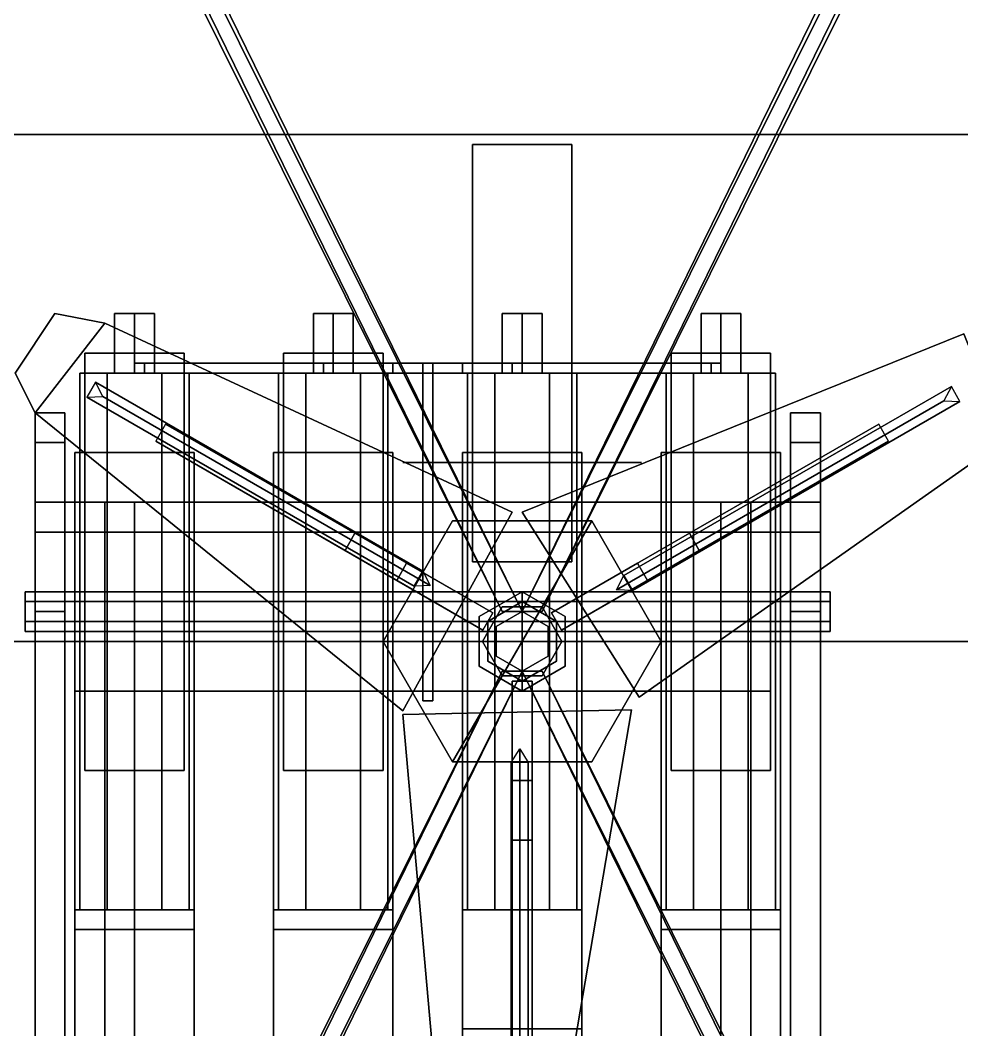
# Model space of a CAD drawing. Header units: millimetres. Extents: x -1.4 to 1.4, y -5.1 to 19.
# Drawn here: x -0.505 to 0.442, y -0.391 to 0.625 of the extents above; entities that cross this region are included whole.
import ezdxf

# ---------------------------------------------------------------- set-up
doc = ezdxf.new("R2010")
doc.units = ezdxf.units.MM
for name, color, linetype in [('doors', 3, 'Continuous'), ('mg', 1, 'Continuous'), ('mg_raiser', 6, 'Continuous'), ('sleeve', 5, 'Continuous'), ('turret', 2, 'Continuous')]:
    doc.layers.add(name, color=color, linetype=linetype)

msp = doc.modelspace()

# ---------------------------------------------------------------- linework, layer by layer
for points in [[(1.42, 4.6, 0.99), (1.42, -4.6, 0.99), (-1.42, -4.6, 0.99), (-1.42, 4.6, 0.99)], [(1.36, 4.54, 1.24), (-1.36, 4.54, 1.24), (-1.36, -4.54, 1.24), (1.36, -4.54, 1.24)], [(-1, 2.03, 0.9), (-0.02, 0.03, 0.43), (-0.02, 0.03, 0.46), (-1, 2, 0.92)], [(-0.98, 2.03, 0.9), (0, 0.03, 0.43), (-0.02, 0.03, 0.43), (-1, 2.03, 0.9)], [(0, 0.03, 0.46), (0, 0.03, 0.43), (-0.98, 2.03, 0.9), (-0.98, 2, 0.92)], [(0.98, 2.03, 0.9), (0, 0.03, 0.43), (0, 0.03, 0.46), (0.98, 2, 0.92)], [(1, 2.03, 0.9), (0.02, 0.03, 0.43), (0, 0.03, 0.43), (0.98, 2.03, 0.9)], [(0.02, 0.03, 0.46), (0.02, 0.03, 0.43), (1, 2.03, 0.9), (1, 2, 0.92)], [(-1, 2, 0.92), (-0.02, 0.03, 0.46), (0, 0.03, 0.46), (-0.98, 2, 0.92)], [(0.98, 2, 0.92), (0, 0.03, 0.46), (0.02, 0.03, 0.46), (1, 2, 0.92)], [(-0.51, 0.27, 1.27), (-0.47, 0.33, 1.27), (-0.47, 0.33, 1.24), (-0.51, 0.27, 1.24)], [(-0.47, 0.33, 1.24), (-0.42, 0.32, 1.24), (-0.49, 0.23, 1.24), (-0.51, 0.27, 1.24)], [(-0.49, 0.23, 1.27), (-0.42, 0.32, 1.27), (-0.47, 0.33, 1.27), (-0.51, 0.27, 1.27)], [(-0.47, 0.33, 1.27), (-0.42, 0.32, 1.27), (-0.42, 0.32, 1.24), (-0.47, 0.33, 1.24)], [(-0.42, 0.32, 1.24), (-0.01, 0.13, 1.24), (-0.12, -0.07, 1.24), (-0.49, 0.23, 1.24)], [(-0.12, -0.07, 1.27), (-0.01, 0.13, 1.27), (-0.42, 0.32, 1.27), (-0.49, 0.23, 1.27)], [(-0.42, 0.32, 1.27), (-0.01, 0.13, 1.27), (-0.01, 0.13, 1.24), (-0.42, 0.32, 1.24)], [(0.4442, 0.3094, 1.24), (0, 0.13, 1.24), (0, 0.13, 1.27), (0.4442, 0.3094, 1.27)], [(0.4871, 0.2037, 1.24), (0.1176, -0.0563, 1.24), (0, 0.13, 1.24), (0.4442, 0.3094, 1.24)], [(0, 0.13, 1.27), (0.1176, -0.0563, 1.27), (0.4871, 0.2037, 1.27), (0.4442, 0.3094, 1.27)], [(-0.51, 0.27, 1.24), (-0.49, 0.23, 1.24), (-0.49, 0.23, 1.27), (-0.51, 0.27, 1.27)], [(-0.4293, 0.2607, 1.2657), (-0.4379, 0.2457, 1.2657), (-0.1085, 0.0555, 2.0813), (-0.0999, 0.0705, 2.0813)], [(-0.4218, 0.2464, 1.2593), (-0.4293, 0.2607, 1.2657), (-0.0999, 0.0705, 2.0813), (-0.0924, 0.0562, 2.075)], [(0.4318, 0.2564, 1.2657), (0.4243, 0.2421, 1.2593), (0.0949, 0.0519, 2.075), (0.1024, 0.0662, 2.0813)], [(0.4404, 0.2414, 1.2657), (0.4318, 0.2564, 1.2657), (0.1024, 0.0662, 2.0813), (0.111, 0.0512, 2.0813)], [(-0.4379, 0.2457, 1.2657), (-0.4218, 0.2464, 1.2593), (-0.0924, 0.0562, 2.075), (-0.1085, 0.0555, 2.0813)], [(0.4243, 0.2421, 1.2593), (0.4404, 0.2414, 1.2657), (0.111, 0.0512, 2.0813), (0.0949, 0.0519, 2.075)], [(-0.49, 0.23, 1.24), (-0.12, -0.07, 1.24), (-0.12, -0.07, 1.27), (-0.49, 0.23, 1.27)], [(-0.1682, 0.1087, 1.74), (-0.3587, 0.2187, 1.27), (-0.3687, 0.2013, 1.27), (-0.1782, 0.0913, 1.74)], [(-0.0296, 0.0287, 1.74), (-0.0296, 0.0287, 1.27), (-0.3587, 0.2187, 1.27), (-0.1682, 0.1087, 1.74)], [(0.3587, 0.2187, 1.27), (0.0296, 0.0287, 1.27), (0.0296, 0.0287, 1.74), (0.1682, 0.1087, 1.74)], [(0.1782, 0.0913, 1.74), (0.3687, 0.2013, 1.27), (0.3587, 0.2187, 1.27), (0.1682, 0.1087, 1.74)], [(0.4871, 0.2037, 1.27), (0.1176, -0.0563, 1.27), (0.1176, -0.0563, 1.24), (0.4871, 0.2037, 1.24)], [(-0.3687, 0.2013, 1.27), (-0.0396, 0.0113, 1.27), (-0.0396, 0.0113, 1.74), (-0.1782, 0.0913, 1.74)], [(0.0396, 0.0113, 1.74), (0.0396, 0.0113, 1.27), (0.3687, 0.2013, 1.27), (0.1782, 0.0913, 1.74)], [(-0.12, -0.07, 1.24), (-0.01, 0.13, 1.24), (-0.01, 0.13, 1.27), (-0.12, -0.07, 1.27)], [(0, 0.13, 1.24), (0.1176, -0.0563, 1.24), (0.1176, -0.0563, 1.27), (0, 0.13, 1.27)], [(-0.14, 0, 1.29), (-0.07, 0.1212, 1.29), (-0.07, 0.1212, 1.24), (-0.14, 0, 1.24)], [(-0.07, 0.1212, 1.29), (-0.14, 0, 1.29), (-0.07, -0.1212, 1.29), (0.07, 0.1212, 1.29)], [(-0.07, 0.1212, 1.29), (0.07, 0.1212, 1.29), (0.07, 0.1212, 1.24), (-0.07, 0.1212, 1.24)], [(0.07, 0.1212, 1.29), (-0.07, -0.1212, 1.29), (0.07, -0.1212, 1.29), (0.14, 0, 1.29)], [(0.07, 0.1212, 1.29), (0.14, 0, 1.29), (0.14, 0, 1.24), (0.07, 0.1212, 1.24)], [(-0.1782, 0.0913, 1.74), (-0.0396, 0.0113, 1.74), (-0.0296, 0.0287, 1.74), (-0.1682, 0.1087, 1.74)], [(0.1682, 0.1087, 1.74), (0.0296, 0.0287, 1.74), (0.0396, 0.0113, 1.74), (0.1782, 0.0913, 1.74)], [(-0.1162, 0.0787, 2.06), (-0.0296, 0.0287, 2.04), (-0.0396, 0.0113, 2.04), (-0.1262, 0.0613, 2.06)], [(-0.1262, 0.0613, 2.11), (-0.0396, 0.0113, 2.13), (-0.0296, 0.0287, 2.13), (-0.1162, 0.0787, 2.11)], [(-0.1162, 0.0787, 2.11), (-0.1162, 0.0787, 2.06), (-0.1262, 0.0613, 2.06), (-0.1262, 0.0613, 2.11)], [(-0.0296, 0.0287, 2.13), (-0.0296, 0.0287, 2.04), (-0.1162, 0.0787, 2.06), (-0.1162, 0.0787, 2.11)], [(0.1162, 0.0787, 2.11), (0.0296, 0.0287, 2.13), (0.0396, 0.0113, 2.13), (0.1262, 0.0613, 2.11)], [(0.1262, 0.0613, 2.06), (0.0396, 0.0113, 2.04), (0.0296, 0.0287, 2.04), (0.1162, 0.0787, 2.06)], [(0.1162, 0.0787, 2.06), (0.0296, 0.0287, 2.04), (0.0296, 0.0287, 2.13), (0.1162, 0.0787, 2.11)], [(0.1262, 0.0613, 2.11), (0.1262, 0.0613, 2.06), (0.1162, 0.0787, 2.06), (0.1162, 0.0787, 2.11)], [(-0.1262, 0.0613, 2.06), (-0.0396, 0.0113, 2.04), (-0.0396, 0.0113, 2.13), (-0.1262, 0.0613, 2.11)], [(0.0396, 0.0113, 2.13), (0.0396, 0.0113, 2.04), (0.1262, 0.0613, 2.06), (0.1262, 0.0613, 2.11)], [(0, 0.05, 1.29), (-0.0433, 0.025, 1.29), (-0.0433, 0.025, 2.19), (0, 0.05, 2.19)], [(0, -0.05, 2.19), (0, 0.05, 2.19), (-0.0433, 0.025, 2.19), (-0.0433, -0.025, 2.19)], [(0.0433, 0.025, 1.29), (0, 0.05, 1.29), (0, 0.05, 2.19), (0.0433, 0.025, 2.19)], [(0.0433, -0.025, 2.19), (0.0433, 0.025, 2.19), (0, 0.05, 2.19), (0, -0.05, 2.19)], [(-0.02, 0.0346, 0.41), (-0.04, 0, 0.41), (-0.04, 0, 0.99), (-0.02, 0.0346, 0.99)], [(0.02, 0.0346, 0.41), (-0.02, -0.0346, 0.41), (-0.04, 0, 0.41), (-0.02, 0.0346, 0.41)], [(0.02, 0.0346, 0.41), (-0.02, 0.0346, 0.41), (-0.02, 0.0346, 0.99), (0.02, 0.0346, 0.99)], [(0.04, 0, 0.41), (0.02, -0.0346, 0.41), (-0.02, -0.0346, 0.41), (0.02, 0.0346, 0.41)], [(0.04, 0, 0.41), (0.02, 0.0346, 0.41), (0.02, 0.0346, 0.99), (0.04, 0, 0.99)], [(-0.0433, 0.025, 1.29), (-0.0433, -0.025, 1.29), (-0.0433, -0.025, 2.19), (-0.0433, 0.025, 2.19)], [(0.0433, -0.025, 1.29), (0.0433, 0.025, 1.29), (0.0433, 0.025, 2.19), (0.0433, -0.025, 2.19)], [(-0.07, -0.1212, 1.29), (-0.14, 0, 1.29), (-0.14, 0, 1.24), (-0.07, -0.1212, 1.24)], [(-0.04, 0, 0.41), (-0.02, -0.0346, 0.41), (-0.02, -0.0346, 0.99), (-0.04, 0, 0.99)], [(0.02, -0.0346, 0.41), (0.04, 0, 0.41), (0.04, 0, 0.99), (0.02, -0.0346, 0.99)], [(0.14, 0, 1.29), (0.07, -0.1212, 1.29), (0.07, -0.1212, 1.24), (0.14, 0, 1.24)], [(-0.02, -0.03, 0.46), (-0.02, -0.03, 0.43), (-1, -2.03, 0.9), (-1, -2, 0.92)], [(-1, -2.03, 0.9), (-0.02, -0.03, 0.43), (0, -0.03, 0.43), (-0.98, -2.03, 0.9)], [(-0.98, -2, 0.92), (0, -0.03, 0.46), (-0.02, -0.03, 0.46), (-1, -2, 0.92)], [(-0.98, -2.03, 0.9), (0, -0.03, 0.43), (0, -0.03, 0.46), (-0.98, -2, 0.92)], [(-0.0433, -0.025, 1.29), (0, -0.05, 1.29), (0, -0.05, 2.19), (-0.0433, -0.025, 2.19)], [(0, -0.05, 1.29), (0.0433, -0.025, 1.29), (0.0433, -0.025, 2.19), (0, -0.05, 2.19)], [(1, -2, 0.92), (0.02, -0.03, 0.46), (0, -0.03, 0.46), (0.98, -2, 0.92)], [(0, -0.03, 0.46), (0, -0.03, 0.43), (0.98, -2.03, 0.9), (0.98, -2, 0.92)], [(0.98, -2.03, 0.9), (0, -0.03, 0.43), (0.02, -0.03, 0.43), (1, -2.03, 0.9)], [(1, -2.03, 0.9), (0.02, -0.03, 0.43), (0.02, -0.03, 0.46), (1, -2, 0.92)], [(-0.02, -0.0346, 0.41), (0.02, -0.0346, 0.41), (0.02, -0.0346, 0.99), (-0.02, -0.0346, 0.99)], [(-0.01, -0.04, 1.74), (-0.01, -0.04, 1.27), (-0.01, -0.42, 1.27), (-0.01, -0.2, 1.74)], [(0.01, -0.2, 1.74), (0.01, -0.04, 1.74), (-0.01, -0.04, 1.74), (-0.01, -0.2, 1.74)], [(0.01, -0.14, 2.11), (0.01, -0.04, 2.13), (-0.01, -0.04, 2.13), (-0.01, -0.14, 2.11)], [(-0.01, -0.14, 2.06), (-0.01, -0.04, 2.04), (0.01, -0.04, 2.04), (0.01, -0.14, 2.06)], [(-0.01, -0.04, 2.13), (-0.01, -0.04, 2.04), (-0.01, -0.14, 2.06), (-0.01, -0.14, 2.11)], [(0.01, -0.42, 1.27), (0.01, -0.04, 1.27), (0.01, -0.04, 1.74), (0.01, -0.2, 1.74)], [(0.01, -0.14, 2.06), (0.01, -0.04, 2.04), (0.01, -0.04, 2.13), (0.01, -0.14, 2.11)], [(0.11, -0.0689, 1.24), (-0.12, -0.0737, 1.24), (-0.12, -0.0737, 1.27), (0.11, -0.0689, 1.27)], [(-0.08, -0.5237, 1.24), (-0.12, -0.0737, 1.24), (0.11, -0.0689, 1.24), (0.03, -0.5394, 1.24)], [(0.11, -0.0689, 1.27), (-0.12, -0.0737, 1.27), (-0.08, -0.5237, 1.27), (0.03, -0.5394, 1.27)], [(0.03, -0.5394, 1.24), (0.11, -0.0689, 1.24), (0.11, -0.0689, 1.27), (0.03, -0.5394, 1.27)], [(-0.08, -0.5237, 1.27), (-0.12, -0.0737, 1.27), (-0.12, -0.0737, 1.24), (-0.08, -0.5237, 1.24)], [(-0.0025, -0.4885, 1.2593), (-0.0111, -0.5021, 1.2657), (-0.0111, -0.1218, 2.0813), (-0.0025, -0.1082, 2.075)], [(0.0062, -0.5021, 1.2657), (-0.0025, -0.4885, 1.2593), (-0.0025, -0.1082, 2.075), (0.0062, -0.1218, 2.0813)], [(0.07, -0.1212, 1.29), (-0.07, -0.1212, 1.29), (-0.07, -0.1212, 1.24), (0.07, -0.1212, 1.24)], [(-0.0111, -0.5021, 1.2657), (0.0062, -0.5021, 1.2657), (0.0062, -0.1218, 2.0813), (-0.0111, -0.1218, 2.0813)], [(-0.01, -0.14, 2.11), (-0.01, -0.14, 2.06), (0.01, -0.14, 2.06), (0.01, -0.14, 2.11)], [(-0.01, -0.2, 1.74), (-0.01, -0.42, 1.27), (0.01, -0.42, 1.27), (0.01, -0.2, 1.74)]]:
    msp.add_3dface(points)
at = {"layer": 'doors'}
for points in [[(-0.51, 1.23, 2.98), (-1.23, 0.51, 3.08), (1.23, 0.51, 3.08), (0.51, 1.23, 2.98)], [(0.51, 1.23, 2.95), (1.23, 0.51, 3.04), (-1.23, 0.51, 3.04), (-0.51, 1.23, 2.95)], [(-1.23, 0.51, 3.08), (-1.23, 0, 3.13), (1.23, 0, 3.13), (1.23, 0.51, 3.08)], [(1.23, 0.51, 3.04), (1.23, 0, 3.09), (-1.23, 0, 3.09), (-1.23, 0.51, 3.04)], [(-1.23, 0, 3.13), (-1.23, 0, 3.09), (1.23, 0, 3.09), (1.23, 0, 3.13)]]:
    msp.add_3dface(points, dxfattribs=at)
at = {"layer": 'mg'}
for points in [[(-0.37, 0.33, 3.075), (-0.39, 0.33, 3.055), (-0.41, 0.33, 3.075), (-0.39, 0.33, 3.095)], [(-0.39, 0.27, 3.055), (-0.41, 0.27, 3.075), (-0.41, 0.33, 3.075), (-0.39, 0.33, 3.055)], [(-0.41, 0.27, 3.075), (-0.39, 0.27, 3.095), (-0.39, 0.33, 3.095), (-0.41, 0.33, 3.075)], [(-0.37, 0.27, 3.075), (-0.39, 0.27, 3.055), (-0.39, 0.33, 3.055), (-0.37, 0.33, 3.075)], [(-0.39, 0.27, 3.095), (-0.37, 0.27, 3.075), (-0.37, 0.33, 3.075), (-0.39, 0.33, 3.095)], [(-0.17, 0.33, 3.075), (-0.19, 0.33, 3.055), (-0.21, 0.33, 3.075), (-0.19, 0.33, 3.095)], [(-0.21, 0.27, 3.075), (-0.19, 0.27, 3.095), (-0.19, 0.33, 3.095), (-0.21, 0.33, 3.075)], [(-0.19, 0.27, 3.055), (-0.21, 0.27, 3.075), (-0.21, 0.33, 3.075), (-0.19, 0.33, 3.055)], [(-0.19, 0.27, 3.095), (-0.17, 0.27, 3.075), (-0.17, 0.33, 3.075), (-0.19, 0.33, 3.095)], [(-0.17, 0.27, 3.075), (-0.19, 0.27, 3.055), (-0.19, 0.33, 3.055), (-0.17, 0.33, 3.075)], [(0.02, 0.33, 3.075), (0, 0.33, 3.055), (-0.02, 0.33, 3.075), (0, 0.33, 3.095)], [(-0.02, 0.27, 3.075), (0, 0.27, 3.095), (0, 0.33, 3.095), (-0.02, 0.33, 3.075)], [(0, 0.27, 3.055), (-0.02, 0.27, 3.075), (-0.02, 0.33, 3.075), (0, 0.33, 3.055)], [(0, 0.27, 3.095), (0.02, 0.27, 3.075), (0.02, 0.33, 3.075), (0, 0.33, 3.095)], [(0.02, 0.27, 3.075), (0, 0.27, 3.055), (0, 0.33, 3.055), (0.02, 0.33, 3.075)], [(0.2, 0.27, 3.055), (0.18, 0.27, 3.075), (0.18, 0.33, 3.075), (0.2, 0.33, 3.055)], [(0.18, 0.27, 3.075), (0.2, 0.27, 3.095), (0.2, 0.33, 3.095), (0.18, 0.33, 3.075)], [(0.22, 0.33, 3.075), (0.2, 0.33, 3.055), (0.18, 0.33, 3.075), (0.2, 0.33, 3.095)], [(0.22, 0.27, 3.075), (0.2, 0.27, 3.055), (0.2, 0.33, 3.055), (0.22, 0.33, 3.075)], [(0.2, 0.27, 3.095), (0.22, 0.27, 3.075), (0.22, 0.33, 3.075), (0.2, 0.33, 3.095)], [(-0.3625, 0.27, 3.1476), (-0.4175, 0.27, 3.0524), (-0.445, 0.27, 3.1), (-0.4175, 0.27, 3.1476)], [(-0.445, -0.27, 3.1), (-0.4175, -0.27, 3.1476), (-0.4175, 0.27, 3.1476), (-0.445, 0.27, 3.1)], [(-0.4175, -0.27, 3.0524), (-0.445, -0.27, 3.1), (-0.445, 0.27, 3.1), (-0.4175, 0.27, 3.0524)], [(-0.335, 0.27, 3.1), (-0.3625, 0.27, 3.0524), (-0.4175, 0.27, 3.0524), (-0.3625, 0.27, 3.1476)], [(-0.3625, -0.27, 3.0524), (-0.4175, -0.27, 3.0524), (-0.4175, 0.27, 3.0524), (-0.3625, 0.27, 3.0524)], [(-0.4175, -0.27, 3.1476), (-0.3625, -0.27, 3.1476), (-0.3625, 0.27, 3.1476), (-0.4175, 0.27, 3.1476)], [(-0.3625, -0.27, 3.1476), (-0.335, -0.27, 3.1), (-0.335, 0.27, 3.1), (-0.3625, 0.27, 3.1476)], [(-0.335, -0.27, 3.1), (-0.3625, -0.27, 3.0524), (-0.3625, 0.27, 3.0524), (-0.335, 0.27, 3.1)], [(-0.1625, 0.27, 3.1476), (-0.2175, 0.27, 3.0524), (-0.245, 0.27, 3.1), (-0.2175, 0.27, 3.1476)], [(-0.245, -0.27, 3.1), (-0.2175, -0.27, 3.1476), (-0.2175, 0.27, 3.1476), (-0.245, 0.27, 3.1)], [(-0.2175, -0.27, 3.0524), (-0.245, -0.27, 3.1), (-0.245, 0.27, 3.1), (-0.2175, 0.27, 3.0524)], [(-0.135, 0.27, 3.1), (-0.1625, 0.27, 3.0524), (-0.2175, 0.27, 3.0524), (-0.1625, 0.27, 3.1476)], [(-0.1625, -0.27, 3.0524), (-0.2175, -0.27, 3.0524), (-0.2175, 0.27, 3.0524), (-0.1625, 0.27, 3.0524)], [(-0.2175, -0.27, 3.1476), (-0.1625, -0.27, 3.1476), (-0.1625, 0.27, 3.1476), (-0.2175, 0.27, 3.1476)], [(-0.1625, -0.27, 3.1476), (-0.135, -0.27, 3.1), (-0.135, 0.27, 3.1), (-0.1625, 0.27, 3.1476)], [(-0.135, -0.27, 3.1), (-0.1625, -0.27, 3.0524), (-0.1625, 0.27, 3.0524), (-0.135, 0.27, 3.1)], [(0.0275, 0.27, 3.1476), (-0.0275, 0.27, 3.0524), (-0.055, 0.27, 3.1), (-0.0275, 0.27, 3.1476)], [(-0.055, -0.27, 3.1), (-0.0275, -0.27, 3.1476), (-0.0275, 0.27, 3.1476), (-0.055, 0.27, 3.1)], [(-0.0275, -0.27, 3.0524), (-0.055, -0.27, 3.1), (-0.055, 0.27, 3.1), (-0.0275, 0.27, 3.0524)], [(0.055, 0.27, 3.1), (0.0275, 0.27, 3.0524), (-0.0275, 0.27, 3.0524), (0.0275, 0.27, 3.1476)], [(0.0275, -0.27, 3.0524), (-0.0275, -0.27, 3.0524), (-0.0275, 0.27, 3.0524), (0.0275, 0.27, 3.0524)], [(-0.0275, -0.27, 3.1476), (0.0275, -0.27, 3.1476), (0.0275, 0.27, 3.1476), (-0.0275, 0.27, 3.1476)], [(0.0275, -0.27, 3.1476), (0.055, -0.27, 3.1), (0.055, 0.27, 3.1), (0.0275, 0.27, 3.1476)], [(0.055, -0.27, 3.1), (0.0275, -0.27, 3.0524), (0.0275, 0.27, 3.0524), (0.055, 0.27, 3.1)], [(0.145, -0.27, 3.1), (0.1725, -0.27, 3.1476), (0.1725, 0.27, 3.1476), (0.145, 0.27, 3.1)], [(0.2275, 0.27, 3.1476), (0.1725, 0.27, 3.0524), (0.145, 0.27, 3.1), (0.1725, 0.27, 3.1476)], [(0.1725, -0.27, 3.0524), (0.145, -0.27, 3.1), (0.145, 0.27, 3.1), (0.1725, 0.27, 3.0524)], [(0.255, 0.27, 3.1), (0.2275, 0.27, 3.0524), (0.1725, 0.27, 3.0524), (0.2275, 0.27, 3.1476)], [(0.2275, -0.27, 3.0524), (0.1725, -0.27, 3.0524), (0.1725, 0.27, 3.0524), (0.2275, 0.27, 3.0524)], [(0.1725, -0.27, 3.1476), (0.2275, -0.27, 3.1476), (0.2275, 0.27, 3.1476), (0.1725, 0.27, 3.1476)], [(0.2275, -0.27, 3.1476), (0.255, -0.27, 3.1), (0.255, 0.27, 3.1), (0.2275, 0.27, 3.1476)], [(0.255, -0.27, 3.1), (0.2275, -0.27, 3.0524), (0.2275, 0.27, 3.0524), (0.255, 0.27, 3.1)], [(-0.33, -0.27, 3.15), (-0.33, -0.27, 3), (-0.45, -0.27, 3), (-0.45, -0.27, 3.15)], [(-0.45, -0.27, 3), (-0.45, -0.73, 3), (-0.45, -0.73, 3.15), (-0.45, -0.27, 3.15)], [(-0.33, -0.27, 3), (-0.33, -0.73, 3), (-0.45, -0.73, 3), (-0.45, -0.27, 3)], [(-0.45, -0.27, 3.15), (-0.45, -0.73, 3.15), (-0.33, -0.73, 3.15), (-0.33, -0.27, 3.15)], [(-0.33, -0.73, 3.15), (-0.33, -0.73, 3), (-0.33, -0.27, 3), (-0.33, -0.27, 3.15)], [(-0.13, -0.27, 3.15), (-0.13, -0.27, 3), (-0.25, -0.27, 3), (-0.25, -0.27, 3.15)], [(-0.25, -0.27, 3), (-0.25, -0.73, 3), (-0.25, -0.73, 3.15), (-0.25, -0.27, 3.15)], [(-0.13, -0.27, 3), (-0.13, -0.73, 3), (-0.25, -0.73, 3), (-0.25, -0.27, 3)], [(-0.25, -0.27, 3.15), (-0.25, -0.73, 3.15), (-0.13, -0.73, 3.15), (-0.13, -0.27, 3.15)], [(-0.13, -0.73, 3.15), (-0.13, -0.73, 3), (-0.13, -0.27, 3), (-0.13, -0.27, 3.15)], [(0.06, -0.27, 3.15), (0.06, -0.27, 3), (-0.06, -0.27, 3), (-0.06, -0.27, 3.15)], [(-0.06, -0.27, 3), (-0.06, -0.73, 3), (-0.06, -0.73, 3.15), (-0.06, -0.27, 3.15)], [(0.06, -0.27, 3), (0.06, -0.73, 3), (-0.06, -0.73, 3), (-0.06, -0.27, 3)], [(-0.06, -0.27, 3.15), (-0.06, -0.73, 3.15), (0.06, -0.73, 3.15), (0.06, -0.27, 3.15)], [(0.06, -0.73, 3.15), (0.06, -0.73, 3), (0.06, -0.27, 3), (0.06, -0.27, 3.15)], [(0.14, -0.27, 3), (0.14, -0.73, 3), (0.14, -0.73, 3.15), (0.14, -0.27, 3.15)], [(0.26, -0.27, 3.15), (0.26, -0.27, 3), (0.14, -0.27, 3), (0.14, -0.27, 3.15)], [(0.26, -0.27, 3), (0.26, -0.73, 3), (0.14, -0.73, 3), (0.14, -0.27, 3)], [(0.14, -0.27, 3.15), (0.14, -0.73, 3.15), (0.26, -0.73, 3.15), (0.26, -0.27, 3.15)], [(0.26, -0.73, 3.15), (0.26, -0.73, 3), (0.26, -0.27, 3), (0.26, -0.27, 3.15)]]:
    msp.add_3dface(points, dxfattribs=at)
at = {"layer": 'mg_raiser'}
for points in [[(0, 0.04, 2.19), (-0.0346, 0.02, 2.19), (-0.0346, 0.02, 2.69), (0, 0.04, 2.69)], [(0, -0.04, 2.69), (0, 0.04, 2.69), (-0.0346, 0.02, 2.69), (-0.0346, -0.02, 2.69)], [(0.0346, 0.02, 2.19), (0, 0.04, 2.19), (0, 0.04, 2.69), (0.0346, 0.02, 2.69)], [(0.0346, -0.02, 2.69), (0.0346, 0.02, 2.69), (0, 0.04, 2.69), (0, -0.04, 2.69)], [(0, 0.03, 2.69), (-0.026, 0.015, 2.69), (-0.026, 0.015, 2.77), (0, 0.03, 2.77)], [(0.026, 0.015, 2.69), (0, 0.03, 2.69), (0, 0.03, 2.77), (0.026, 0.015, 2.77)], [(-0.0346, 0.02, 2.19), (-0.0346, -0.02, 2.19), (-0.0346, -0.02, 2.69), (-0.0346, 0.02, 2.69)], [(-0.026, 0.015, 2.69), (-0.026, -0.015, 2.69), (-0.026, -0.015, 2.77), (-0.026, 0.015, 2.77)], [(0.026, -0.015, 2.69), (0.026, 0.015, 2.69), (0.026, 0.015, 2.77), (0.026, -0.015, 2.77)], [(0.0346, -0.02, 2.19), (0.0346, 0.02, 2.19), (0.0346, 0.02, 2.69), (0.0346, -0.02, 2.69)], [(-0.0346, -0.02, 2.19), (0, -0.04, 2.19), (0, -0.04, 2.69), (-0.0346, -0.02, 2.69)], [(-0.026, -0.015, 2.69), (0, -0.03, 2.69), (0, -0.03, 2.77), (-0.026, -0.015, 2.77)], [(0, -0.03, 2.69), (0.026, -0.015, 2.69), (0.026, -0.015, 2.77), (0, -0.03, 2.77)], [(0, -0.04, 2.19), (0.0346, -0.02, 2.19), (0.0346, -0.02, 2.69), (0, -0.04, 2.69)]]:
    msp.add_3dface(points, dxfattribs=at)
at = {"layer": 'sleeve'}
for points in [[(-0.38, 0.28, 3.13), (-0.38, 0.27, 3.13), (-0.39, 0.27, 3.13), (-0.39, 0.28, 3.13)], [(-0.21, 0.28, 3.25), (-0.38, 0.28, 3.13), (-0.39, 0.28, 3.13), (-0.21, 0.28, 3.26)], [(-0.39, 0.28, 3.13), (-0.39, 0.27, 3.13), (-0.21, 0.27, 3.26), (-0.21, 0.28, 3.26)], [(-0.21, 0.27, 3.25), (-0.38, 0.27, 3.13), (-0.38, 0.28, 3.13), (-0.21, 0.28, 3.25)], [(-0.21, 0.28, 3.26), (-0.21, 0.27, 3.26), (-0.13, 0.27, 3.26), (-0.13, 0.28, 3.26)], [(-0.13, 0.28, 3.25), (-0.21, 0.28, 3.25), (-0.21, 0.28, 3.26), (-0.13, 0.28, 3.26)], [(-0.13, 0.27, 3.25), (-0.21, 0.27, 3.25), (-0.21, 0.28, 3.25), (-0.13, 0.28, 3.25)], [(-0.19, 0.28, 3.13), (-0.19, 0.27, 3.13), (-0.2, 0.27, 3.13), (-0.2, 0.28, 3.13)], [(-0.19, 0.28, 3.25), (-0.19, 0.28, 3.13), (-0.2, 0.28, 3.13), (-0.2, 0.28, 3.25)], [(-0.2, 0.28, 3.13), (-0.2, 0.27, 3.13), (-0.2, 0.27, 3.25), (-0.2, 0.28, 3.25)], [(-0.19, 0.27, 3.25), (-0.19, 0.27, 3.13), (-0.19, 0.28, 3.13), (-0.19, 0.28, 3.25)], [(-0.13, 0.28, 3.26), (-0.13, 0.27, 3.26), (-0.09, 0.27, 3.15), (-0.09, 0.28, 3.15)], [(-0.1, 0.27, 3.15), (-0.13, 0.27, 3.25), (-0.13, 0.28, 3.25), (-0.1, 0.28, 3.15)], [(-0.1, 0.28, 3.15), (-0.13, 0.28, 3.25), (-0.13, 0.28, 3.26), (-0.09, 0.28, 3.15)], [(-0.1, 0.27, 3.1), (-0.1, 0.27, 3.15), (-0.1, 0.28, 3.15), (-0.1, 0.28, 3.09)], [(-0.1, 0.28, 3.09), (-0.1, 0.28, 3.15), (-0.09, 0.28, 3.15), (-0.09, 0.28, 3.09)], [(-0.09, 0.28, 3.09), (-0.09, 0.27, 3.1), (-0.1, 0.27, 3.1), (-0.1, 0.28, 3.09)], [(-0.1, 0.27, 3.1), (-0.09, 0.27, 3.1), (-0.09, 0.28, 3.09), (-0.1, 0.28, 3.09)], [(-0.09, 0.28, 3.09), (-0.09, -0.06, 3.09), (-0.1, -0.06, 3.09), (-0.1, 0.28, 3.09)], [(-0.1, 0.28, 3.09), (-0.1, -0.06, 3.09), (-0.1, -0.06, 3.1), (-0.1, 0.27, 3.1)], [(-0.1, 0.28, 3.15), (-0.1, 0.27, 3.15), (-0.06, 0.27, 3.26), (-0.06, 0.28, 3.26)], [(-0.06, 0.28, 3.25), (-0.09, 0.28, 3.15), (-0.1, 0.28, 3.15), (-0.06, 0.28, 3.26)], [(-0.09, 0.28, 3.15), (-0.09, 0.27, 3.15), (-0.09, 0.27, 3.1), (-0.09, 0.28, 3.09)], [(-0.09, 0.27, 3.1), (-0.09, -0.06, 3.1), (-0.09, -0.06, 3.09), (-0.09, 0.28, 3.09)], [(-0.06, 0.27, 3.25), (-0.09, 0.27, 3.15), (-0.09, 0.28, 3.15), (-0.06, 0.28, 3.25)], [(-0.06, 0.28, 3.26), (-0.06, 0.27, 3.26), (0.02, 0.27, 3.26), (0.02, 0.28, 3.26)], [(0.02, 0.28, 3.25), (-0.06, 0.28, 3.25), (-0.06, 0.28, 3.26), (0.02, 0.28, 3.26)], [(0.02, 0.27, 3.25), (-0.06, 0.27, 3.25), (-0.06, 0.28, 3.25), (0.02, 0.28, 3.25)], [(0, 0.28, 3.13), (0, 0.27, 3.13), (-0.01, 0.27, 3.13), (-0.01, 0.28, 3.13)], [(0, 0.28, 3.25), (0, 0.28, 3.13), (-0.01, 0.28, 3.13), (-0.01, 0.28, 3.25)], [(-0.01, 0.28, 3.13), (-0.01, 0.27, 3.13), (-0.01, 0.27, 3.25), (-0.01, 0.28, 3.25)], [(0, 0.27, 3.25), (0, 0.27, 3.13), (0, 0.28, 3.13), (0, 0.28, 3.25)], [(0.02, 0.28, 3.26), (0.2, 0.28, 3.13), (0.19, 0.28, 3.13), (0.02, 0.28, 3.25)], [(0.19, 0.28, 3.13), (0.19, 0.27, 3.13), (0.02, 0.27, 3.25), (0.02, 0.28, 3.25)], [(0.02, 0.27, 3.26), (0.2, 0.27, 3.13), (0.2, 0.28, 3.13), (0.02, 0.28, 3.26)], [(0.2, 0.28, 3.13), (0.2, 0.27, 3.13), (0.19, 0.27, 3.13), (0.19, 0.28, 3.13)], [(-0.21, 0.27, 3.26), (-0.39, 0.27, 3.13), (-0.38, 0.27, 3.13), (-0.21, 0.27, 3.25)], [(-0.13, 0.27, 3.26), (-0.21, 0.27, 3.26), (-0.21, 0.27, 3.25), (-0.13, 0.27, 3.25)], [(-0.2, 0.27, 3.25), (-0.2, 0.27, 3.13), (-0.19, 0.27, 3.13), (-0.19, 0.27, 3.25)], [(-0.09, 0.27, 3.15), (-0.13, 0.27, 3.26), (-0.13, 0.27, 3.25), (-0.1, 0.27, 3.15)], [(-0.09, 0.27, 3.1), (-0.09, 0.27, 3.15), (-0.1, 0.27, 3.15), (-0.1, 0.27, 3.1)], [(-0.1, -0.06, 3.1), (-0.09, -0.06, 3.1), (-0.09, 0.27, 3.1), (-0.1, 0.27, 3.1)], [(-0.06, 0.27, 3.26), (-0.1, 0.27, 3.15), (-0.09, 0.27, 3.15), (-0.06, 0.27, 3.25)], [(0.02, 0.27, 3.26), (-0.06, 0.27, 3.26), (-0.06, 0.27, 3.25), (0.02, 0.27, 3.25)], [(-0.01, 0.27, 3.25), (-0.01, 0.27, 3.13), (0, 0.27, 3.13), (0, 0.27, 3.25)], [(0.02, 0.27, 3.25), (0.19, 0.27, 3.13), (0.2, 0.27, 3.13), (0.02, 0.27, 3.26)], [(-0.49, 0.23, 2.98), (-0.49, 0.23, 2.9), (-0.49, 0.2, 2.92), (-0.49, 0.2, 2.95)], [(-0.46, 0.23, 2.98), (-0.46, 0.23, 2.9), (-0.49, 0.23, 2.9), (-0.49, 0.23, 2.98)], [(-0.49, 0.14, 3.05), (-0.49, 0.23, 2.98), (-0.49, 0.2, 2.95), (-0.49, 0.14, 3.02)], [(-0.49, 0.23, 2.9), (-0.49, 0.03, 2.83), (-0.49, 0.03, 2.86), (-0.49, 0.2, 2.92)], [(-0.46, 0.23, 2.9), (-0.46, 0.03, 2.83), (-0.49, 0.03, 2.83), (-0.49, 0.23, 2.9)], [(-0.46, 0.14, 3.05), (-0.46, 0.23, 2.98), (-0.49, 0.23, 2.98), (-0.49, 0.14, 3.05)], [(-0.46, 0.2, 2.92), (-0.46, 0.23, 2.9), (-0.46, 0.23, 2.98), (-0.46, 0.2, 2.95)], [(-0.46, 0.2, 2.95), (-0.46, 0.23, 2.98), (-0.46, 0.14, 3.05), (-0.46, 0.14, 3.02)], [(-0.46, 0.03, 2.86), (-0.46, 0.03, 2.83), (-0.46, 0.23, 2.9), (-0.46, 0.2, 2.92)], [(0.27, 0.14, 3.05), (0.27, 0.23, 2.98), (0.27, 0.2, 2.95), (0.27, 0.14, 3.02)], [(0.27, 0.23, 2.98), (0.27, 0.23, 2.9), (0.27, 0.2, 2.92), (0.27, 0.2, 2.95)], [(0.3, 0.23, 2.98), (0.3, 0.23, 2.9), (0.27, 0.23, 2.9), (0.27, 0.23, 2.98)], [(0.3, 0.23, 2.9), (0.3, 0.03, 2.83), (0.27, 0.03, 2.83), (0.27, 0.23, 2.9)], [(0.27, 0.23, 2.9), (0.27, 0.03, 2.83), (0.27, 0.03, 2.86), (0.27, 0.2, 2.92)], [(0.3, 0.14, 3.05), (0.3, 0.23, 2.98), (0.27, 0.23, 2.98), (0.27, 0.14, 3.05)], [(0.3, 0.2, 2.95), (0.3, 0.23, 2.98), (0.3, 0.14, 3.05), (0.3, 0.14, 3.02)], [(0.3, 0.2, 2.92), (0.3, 0.23, 2.9), (0.3, 0.23, 2.98), (0.3, 0.2, 2.95)], [(0.3, 0.03, 2.86), (0.3, 0.03, 2.83), (0.3, 0.23, 2.9), (0.3, 0.2, 2.92)], [(-0.49, 0.14, 3.02), (-0.49, 0.2, 2.95), (-0.46, 0.2, 2.95), (-0.46, 0.14, 3.02)], [(-0.49, 0.2, 2.95), (-0.49, 0.2, 2.92), (-0.46, 0.2, 2.92), (-0.46, 0.2, 2.95)], [(-0.49, 0.2, 2.92), (-0.49, 0.03, 2.86), (-0.46, 0.03, 2.86), (-0.46, 0.2, 2.92)], [(0.27, 0.14, 3.02), (0.27, 0.2, 2.95), (0.3, 0.2, 2.95), (0.3, 0.14, 3.02)], [(0.27, 0.2, 2.95), (0.27, 0.2, 2.92), (0.3, 0.2, 2.92), (0.3, 0.2, 2.95)], [(0.27, 0.2, 2.92), (0.27, 0.03, 2.86), (0.3, 0.03, 2.86), (0.3, 0.2, 2.92)], [(0.12, 0.18, 3.25), (-0.12, 0.18, 3.25), (-0.06, 0.18, 3.3539), (0.06, 0.18, 3.3539)], [(0.06, 0.18, 3.3539), (-0.06, 0.18, 3.3539), (-0.12, 0.18, 3.25), (0.12, 0.18, 3.25)], [(0.06, 0.18, 3.1461), (-0.06, 0.18, 3.1461), (-0.12, 0.18, 3.25), (0.12, 0.18, 3.25)], [(0.12, 0.18, 3.25), (-0.12, 0.18, 3.25), (-0.06, 0.18, 3.1461), (0.06, 0.18, 3.1461)], [(-0.49, 0.11, 3.05), (0.3, 0.11, 3.05), (0.3, 0.14, 3.05), (-0.49, 0.14, 3.05)], [(-0.49, 0.14, 3.02), (0.3, 0.14, 3.02), (0.3, 0.11, 3.02), (-0.49, 0.11, 3.02)], [(-0.49, 0.14, 3.05), (-0.49, 0.14, 3.02), (-0.49, 0.11, 3.02), (-0.49, 0.11, 3.05)], [(0.3, 0.14, 3.05), (0.3, 0.14, 3.02), (-0.49, 0.14, 3.02), (-0.49, 0.14, 3.05)], [(-0.39, 0.14, 2.97), (-0.39, -0.64, 2.97), (-0.42, -0.64, 2.97), (-0.42, 0.14, 2.97)], [(-0.42, 0.14, 2.97), (-0.42, -0.64, 2.97), (-0.42, -0.64, 3), (-0.42, 0.11, 3)], [(-0.42, 0.14, 3.02), (-0.42, 0.14, 2.97), (-0.42, 0.11, 3), (-0.42, 0.11, 3.02)], [(-0.39, 0.14, 3.02), (-0.39, 0.14, 2.97), (-0.42, 0.14, 2.97), (-0.42, 0.14, 3.02)], [(-0.39, -0.64, 3), (-0.39, -0.64, 2.97), (-0.39, 0.14, 2.97), (-0.39, 0.11, 3)], [(-0.39, 0.11, 3), (-0.39, 0.14, 2.97), (-0.39, 0.14, 3.02), (-0.39, 0.11, 3.02)], [(0.23, 0.14, 3.02), (0.23, 0.14, 2.97), (0.2, 0.14, 2.97), (0.2, 0.14, 3.02)], [(0.2, 0.14, 3.02), (0.2, 0.14, 2.97), (0.2, 0.11, 3), (0.2, 0.11, 3.02)], [(0.2, 0.14, 2.97), (0.2, -0.64, 2.97), (0.2, -0.64, 3), (0.2, 0.11, 3)], [(0.23, 0.14, 2.97), (0.23, -0.64, 2.97), (0.2, -0.64, 2.97), (0.2, 0.14, 2.97)], [(0.23, 0.11, 3), (0.23, 0.14, 2.97), (0.23, 0.14, 3.02), (0.23, 0.11, 3.02)], [(0.23, -0.64, 3), (0.23, -0.64, 2.97), (0.23, 0.14, 2.97), (0.23, 0.11, 3)], [(0.3, 0.11, 3.05), (0.3, 0.11, 3.02), (0.3, 0.14, 3.02), (0.3, 0.14, 3.05)], [(-0.49, 0.11, 3.02), (0.3, 0.11, 3.02), (0.3, 0.11, 3.05), (-0.49, 0.11, 3.05)], [(-0.42, 0.11, 3), (-0.42, -0.64, 3), (-0.39, -0.64, 3), (-0.39, 0.11, 3)], [(-0.42, 0.11, 3.02), (-0.42, 0.11, 3), (-0.39, 0.11, 3), (-0.39, 0.11, 3.02)], [(0.2, 0.11, 3.02), (0.2, 0.11, 3), (0.23, 0.11, 3), (0.23, 0.11, 3.02)], [(0.2, 0.11, 3), (0.2, -0.64, 3), (0.23, -0.64, 3), (0.23, 0.11, 3)], [(-0.5, 0.01, 2.84), (-0.5, 0.05, 2.84), (-0.5, 0.04, 2.8227), (-0.5, 0.02, 2.8227)], [(-0.5, 0.02, 2.8573), (-0.5, 0.04, 2.8573), (-0.5, 0.05, 2.84), (-0.5, 0.01, 2.84)], [(0.31, 0.05, 2.84), (0.31, 0.04, 2.8227), (-0.5, 0.04, 2.8227), (-0.5, 0.05, 2.84)], [(0.31, 0.04, 2.8573), (0.31, 0.05, 2.84), (-0.5, 0.05, 2.84), (-0.5, 0.04, 2.8573)], [(0.31, 0.02, 2.8227), (0.31, 0.04, 2.8227), (0.31, 0.05, 2.84), (0.31, 0.01, 2.84)], [(0.31, 0.01, 2.84), (0.31, 0.05, 2.84), (0.31, 0.04, 2.8573), (0.31, 0.02, 2.8573)], [(0.31, 0.04, 2.8227), (0.31, 0.02, 2.8227), (-0.5, 0.02, 2.8227), (-0.5, 0.04, 2.8227)], [(0.31, 0.02, 2.8573), (0.31, 0.04, 2.8573), (-0.5, 0.04, 2.8573), (-0.5, 0.02, 2.8573)], [(-0.46, 0.03, 2.83), (-0.46, -0.64, 2.97), (-0.49, -0.64, 2.97), (-0.49, 0.03, 2.83)], [(-0.49, 0.03, 2.86), (-0.49, -0.64, 3), (-0.46, -0.64, 3), (-0.46, 0.03, 2.86)], [(-0.49, 0.03, 2.83), (-0.49, -0.64, 2.97), (-0.49, -0.64, 3), (-0.49, 0.03, 2.86)], [(-0.46, -0.64, 3), (-0.46, -0.64, 2.97), (-0.46, 0.03, 2.83), (-0.46, 0.03, 2.86)], [(0.3, 0.03, 2.83), (0.3, -0.64, 2.97), (0.27, -0.64, 2.97), (0.27, 0.03, 2.83)], [(0.27, 0.03, 2.86), (0.27, -0.64, 3), (0.3, -0.64, 3), (0.3, 0.03, 2.86)], [(0.27, 0.03, 2.83), (0.27, -0.64, 2.97), (0.27, -0.64, 3), (0.27, 0.03, 2.86)], [(0.3, -0.64, 3), (0.3, -0.64, 2.97), (0.3, 0.03, 2.83), (0.3, 0.03, 2.86)], [(0.31, 0.02, 2.8227), (0.31, 0.01, 2.84), (-0.5, 0.01, 2.84), (-0.5, 0.02, 2.8227)], [(0.31, 0.01, 2.84), (0.31, 0.02, 2.8573), (-0.5, 0.02, 2.8573), (-0.5, 0.01, 2.84)], [(-0.1, -0.06, 3.09), (-0.09, -0.06, 3.09), (-0.09, -0.06, 3.1), (-0.1, -0.06, 3.1)]]:
    msp.add_3dface(points, dxfattribs=at)
at = {"layer": 'turret'}
for points in [[(0.05, 0.5, 2.75), (0.05, 0.5, 2.47), (-0.05, 0.5, 2.47), (-0.05, 0.5, 2.75)], [(-0.05, 0.5, 2.75), (-0.05, 0.5, 2.47), (-0.05, 0.08, 2.47), (-0.05, 0.08, 2.75)], [(-0.05, 0.08, 2.47), (-0.05, 0.5, 2.47), (0.05, 0.5, 2.47), (0.05, 0.08, 2.47)], [(0.05, 0.08, 2.75), (0.05, 0.5, 2.75), (-0.05, 0.5, 2.75), (-0.05, 0.08, 2.75)], [(0.05, 0.08, 2.47), (0.05, 0.5, 2.47), (0.05, 0.5, 2.75), (0.05, 0.08, 2.75)], [(-0.34, 0.29, 2.75), (-0.34, 0.29, 2.47), (-0.44, 0.29, 2.47), (-0.44, 0.29, 2.75)], [(-0.44, 0.29, 2.75), (-0.44, 0.29, 2.47), (-0.44, -0.13, 2.47), (-0.44, -0.13, 2.75)], [(-0.44, -0.13, 2.47), (-0.44, 0.29, 2.47), (-0.34, 0.29, 2.47), (-0.34, -0.13, 2.47)], [(-0.34, -0.13, 2.75), (-0.34, 0.29, 2.75), (-0.44, 0.29, 2.75), (-0.44, -0.13, 2.75)], [(-0.34, -0.13, 2.47), (-0.34, 0.29, 2.47), (-0.34, 0.29, 2.75), (-0.34, -0.13, 2.75)], [(-0.14, 0.29, 2.75), (-0.14, 0.29, 2.47), (-0.24, 0.29, 2.47), (-0.24, 0.29, 2.75)], [(-0.24, 0.29, 2.75), (-0.24, 0.29, 2.47), (-0.24, -0.13, 2.47), (-0.24, -0.13, 2.75)], [(-0.24, -0.13, 2.47), (-0.24, 0.29, 2.47), (-0.14, 0.29, 2.47), (-0.14, -0.13, 2.47)], [(-0.14, -0.13, 2.75), (-0.14, 0.29, 2.75), (-0.24, 0.29, 2.75), (-0.24, -0.13, 2.75)], [(-0.14, -0.13, 2.47), (-0.14, 0.29, 2.47), (-0.14, 0.29, 2.75), (-0.14, -0.13, 2.75)], [(0.25, 0.29, 2.75), (0.25, 0.29, 2.47), (0.15, 0.29, 2.47), (0.15, 0.29, 2.75)], [(0.15, 0.29, 2.75), (0.15, 0.29, 2.47), (0.15, -0.13, 2.47), (0.15, -0.13, 2.75)], [(0.15, -0.13, 2.47), (0.15, 0.29, 2.47), (0.25, 0.29, 2.47), (0.25, -0.13, 2.47)], [(0.25, -0.13, 2.75), (0.25, 0.29, 2.75), (0.15, 0.29, 2.75), (0.15, -0.13, 2.75)], [(0.25, -0.13, 2.47), (0.25, 0.29, 2.47), (0.25, 0.29, 2.75), (0.25, -0.13, 2.75)], [(-0.45, 0.19, 2.72), (-0.45, -0.29, 2.72), (-0.45, -0.29, 2.87), (-0.45, 0.05, 2.87)], [(-0.45, 0.05, 2.87), (-0.33, 0.05, 2.87), (-0.33, 0.19, 2.72), (-0.45, 0.19, 2.72)], [(-0.33, 0.19, 2.72), (-0.33, -0.29, 2.72), (-0.45, -0.29, 2.72), (-0.45, 0.19, 2.72)], [(-0.33, 0.05, 2.87), (-0.33, -0.29, 2.87), (-0.33, -0.29, 2.72), (-0.33, 0.19, 2.72)], [(-0.25, 0.05, 2.87), (-0.13, 0.05, 2.87), (-0.13, 0.19, 2.72), (-0.25, 0.19, 2.72)], [(-0.25, 0.19, 2.72), (-0.25, -0.29, 2.72), (-0.25, -0.29, 2.87), (-0.25, 0.05, 2.87)], [(-0.13, 0.19, 2.72), (-0.13, -0.29, 2.72), (-0.25, -0.29, 2.72), (-0.25, 0.19, 2.72)], [(-0.13, 0.05, 2.87), (-0.13, -0.29, 2.87), (-0.13, -0.29, 2.72), (-0.13, 0.19, 2.72)], [(-0.06, 0.19, 2.72), (-0.06, -0.39, 2.72), (-0.06, -0.39, 2.87), (-0.06, 0.05, 2.87)], [(-0.06, 0.05, 2.87), (0.06, 0.05, 2.87), (0.06, 0.19, 2.72), (-0.06, 0.19, 2.72)], [(0.06, 0.19, 2.72), (0.06, -0.39, 2.72), (-0.06, -0.39, 2.72), (-0.06, 0.19, 2.72)], [(0.06, 0.05, 2.87), (0.06, -0.39, 2.87), (0.06, -0.39, 2.72), (0.06, 0.19, 2.72)], [(0.14, 0.05, 2.87), (0.26, 0.05, 2.87), (0.26, 0.19, 2.72), (0.14, 0.19, 2.72)], [(0.14, 0.19, 2.72), (0.14, -0.29, 2.72), (0.14, -0.29, 2.87), (0.14, 0.05, 2.87)], [(0.26, 0.19, 2.72), (0.26, -0.29, 2.72), (0.14, -0.29, 2.72), (0.14, 0.19, 2.72)], [(0.26, 0.05, 2.87), (0.26, -0.29, 2.87), (0.26, -0.29, 2.72), (0.26, 0.19, 2.72)], [(-0.05, 0.08, 2.75), (-0.05, 0.08, 2.47), (0.05, 0.08, 2.47), (0.05, 0.08, 2.75)], [(-0.45, 0.05, 2.77), (0.25, 0.05, 2.77), (0.25, 0.05, 2.72), (-0.45, 0.05, 2.72)], [(-0.45, -0.05, 2.77), (-0.45, 0.05, 2.77), (-0.45, 0.05, 2.72), (-0.45, -0.05, 2.72)], [(0.25, -0.05, 2.77), (0.25, 0.05, 2.77), (-0.45, 0.05, 2.77), (-0.45, -0.05, 2.77)], [(-0.45, 0.05, 2.72), (0.25, 0.05, 2.72), (0.25, -0.05, 2.72), (-0.45, -0.05, 2.72)], [(-0.45, -0.29, 2.87), (-0.33, -0.29, 2.87), (-0.33, 0.05, 2.87), (-0.45, 0.05, 2.87)], [(-0.25, -0.29, 2.87), (-0.13, -0.29, 2.87), (-0.13, 0.05, 2.87), (-0.25, 0.05, 2.87)], [(-0.06, -0.39, 2.87), (0.06, -0.39, 2.87), (0.06, 0.05, 2.87), (-0.06, 0.05, 2.87)], [(0.14, -0.29, 2.87), (0.26, -0.29, 2.87), (0.26, 0.05, 2.87), (0.14, 0.05, 2.87)], [(0.25, -0.05, 2.72), (0.25, 0.05, 2.72), (0.25, 0.05, 2.77), (0.25, -0.05, 2.77)], [(-0.45, -0.05, 2.72), (0.25, -0.05, 2.72), (0.25, -0.05, 2.77), (-0.45, -0.05, 2.77)], [(-0.44, -0.13, 2.75), (-0.44, -0.13, 2.47), (-0.34, -0.13, 2.47), (-0.34, -0.13, 2.75)], [(-0.24, -0.13, 2.75), (-0.24, -0.13, 2.47), (-0.14, -0.13, 2.47), (-0.14, -0.13, 2.75)], [(0.15, -0.13, 2.75), (0.15, -0.13, 2.47), (0.25, -0.13, 2.47), (0.25, -0.13, 2.75)], [(-0.45, -0.29, 2.72), (-0.33, -0.29, 2.72), (-0.33, -0.29, 2.87), (-0.45, -0.29, 2.87)], [(-0.25, -0.29, 2.72), (-0.13, -0.29, 2.72), (-0.13, -0.29, 2.87), (-0.25, -0.29, 2.87)], [(0.14, -0.29, 2.72), (0.26, -0.29, 2.72), (0.26, -0.29, 2.87), (0.14, -0.29, 2.87)], [(-0.06, -0.39, 2.72), (0.06, -0.39, 2.72), (0.06, -0.39, 2.87), (-0.06, -0.39, 2.87)]]:
    msp.add_3dface(points, dxfattribs=at)

doc.saveas('drawing.dxf')
